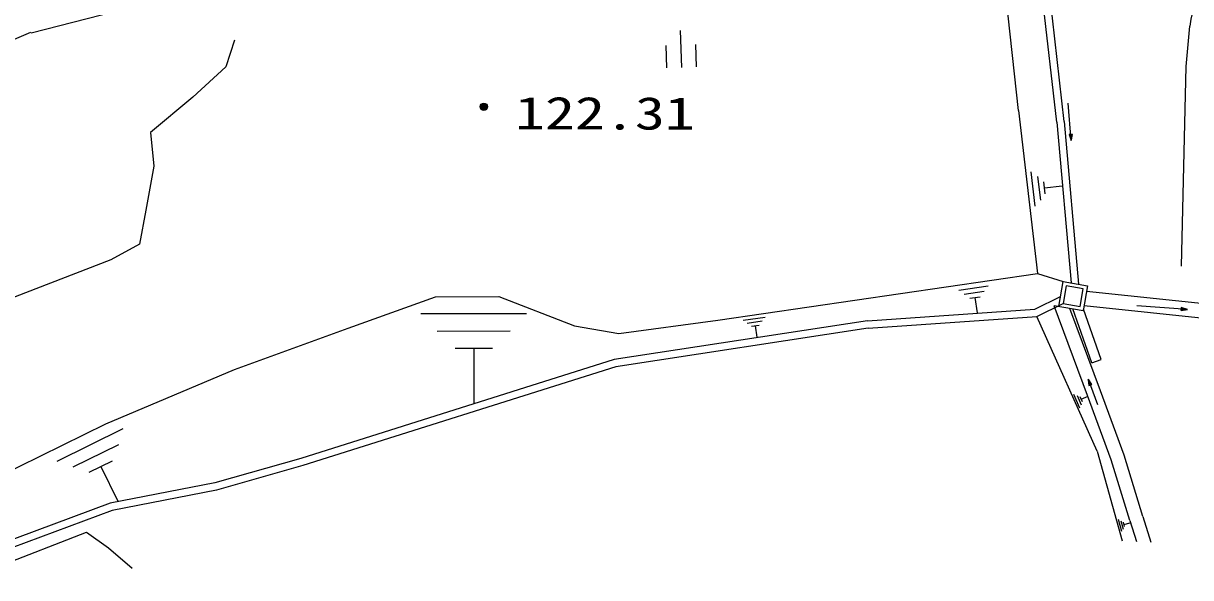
# Model space of a CAD drawing. Units: millimetres, scale not verified. Extents: x 40000 to 680000, y 20000 to 380000.
# Drawn here: x 299204 to 346395, y 283381 to 305769 of the extents above; entities that cross this region are included whole.
import ezdxf
from ezdxf.enums import TextEntityAlignment as Align

# ---------------------------------------------------------------- set-up
doc = ezdxf.new("R2010")
doc.units = ezdxf.units.MM
doc.header["$LTSCALE"] = 1000
doc.layers.add('M-BGD', color=7, linetype='Continuous', lineweight=25)
doc.styles.add('ＭＳ ゴシック', font='')
doc.styles.get('ＭＳ ゴシック').set_extended_font_data('MS Gothic')

# ---------------------------------------------------------------- blocks, each defined once
blk = doc.blocks.new('BUHIN2010')
at = {"color": 7, "linetype": 'Continuous', "lineweight": 25}
for p, q in [((-163, 598), (-945, 152)), ((652, 371), (-652, -371)), ((430, -445), (-352, -891))]:
    blk.add_line(p, q, dxfattribs=at)
blk = doc.blocks.new('BUHIN1591')
at = {"color": 7, "linetype": 'Continuous', "lineweight": 25}
for points in [[(0, 0), (-43, 254), (-158, 204)], [(-21, 47), (-134, 197), (-54, 232)], [(-31, 70), (-122, 192), (-59, 220)], [(-41, 93), (-109, 188), (-64, 208)], [(-51, 116), (-97, 183), (-68, 195)]]:
    blk.add_lwpolyline(points, close=True, dxfattribs=at)
for points in [[(-10, 23), (-146, 202), (-49, 245), (-11, 24)], [(-79, 180), (-61, 140), (-85, 178), (-73, 183), (-61, 140)]]:
    blk.add_lwpolyline(points, dxfattribs=at)
blk = doc.blocks.new('BUHIN1971')
at = {"color": 7, "linetype": 'Continuous', "lineweight": 25}
for centre, radius in [((0, 0), 150), ((0, 0), 131), ((0, 0), 112), ((0, 0), 93.8), ((0, 0), 75), ((0, 0), 56.2), ((-1, 0), 37.5), ((0, 0), 18.8)]:
    blk.add_circle(centre, radius, dxfattribs=at)

msp = doc.modelspace()

# ---------------------------------------------------------------- linework, layer by layer
at = {"layer": 'M-BGD'}
for p, q in [((341287, 301804), (340330, 310144)), ((340988, 301774), (340044, 310005)), ((339438, 302250), (338652, 309495)), ((311694, 308495), (299522, 305376)), ((346215, 304025), (346364, 305650)), ((346025, 295967), (346215, 304025)), ((341568, 301039), (341448, 302549)), ((339438, 302250), (340200, 295668)), ((340988, 301774), (341560, 295283)), ((341287, 301804), (341865, 295230)), ((340110, 298383), (339951, 299767)), ((340209, 299578), (340319, 298622)), ((340511, 298884), (340454, 299371)), ((340483, 299127), (341206, 299211)), ((327280, 293775), (340200, 295668)), ((340200, 295668), (341240, 295337)), ((337025, 294992), (338207, 295166)), ((338052, 294940), (337236, 294820)), ((341069, 294331), (341240, 295337)), ((341240, 295337), (342226, 295169)), ((341363, 295164), (341242, 294454)), ((342053, 295046), (341363, 295164)), ((341932, 294336), (342053, 295046)), ((342226, 295169), (342054, 294163)), ((342189, 294952), (349338, 294196)), ((312341, 293460), (315861, 294728)), ((315861, 294728), (318432, 294732)), ((318432, 294732), (321489, 293558)), ((337465, 294663), (337880, 294724)), ((337673, 294693), (337763, 294076)), ((340093, 294227), (341138, 294737)), ((315272, 294046), (319550, 294052)), ((333325, 293756), (340093, 294227)), ((340172, 293932), (341242, 294454)), ((342054, 294163), (340881, 294363)), ((342231, 290732), (340881, 294363)), ((341242, 294454), (341932, 294336)), ((342747, 290923), (341508, 294256)), ((342401, 292054), (341634, 294235)), ((342778, 292187), (342064, 294219)), ((349190, 293608), (342088, 294359)), ((346262, 294211), (344220, 294359)), ((321489, 293558), (323275, 293238)), ((333325, 293756), (323093, 292189)), ((323275, 293238), (327280, 293775)), ((328307, 293781), (329194, 293908)), ((329077, 293739), (328464, 293651)), ((328636, 293533), (328948, 293577)), ((328792, 293555), (328858, 293092)), ((333359, 293458), (340172, 293932)), ((342619, 288493), (340172, 293932)), ((307745, 291793), (312341, 293460)), ((318885, 293331), (315929, 293326)), ((333359, 293458), (323161, 291896)), ((316661, 292650), (318166, 292653)), ((317413, 292651), (317417, 290415)), ((323093, 292189), (310417, 288196)), ((342401, 292054), (342778, 292187)), ((302539, 289600), (307745, 291793)), ((323161, 291896), (310503, 287908)), ((342256, 291394), (342627, 290377)), ((341919, 290231), (341674, 290776)), ((341803, 290732), (341973, 290356)), ((341974, 290583), (342258, 290711)), ((343186, 288145), (342231, 290732)), ((343708, 288321), (342747, 290923)), ((342017, 290488), (341931, 290679)), ((297306, 287027), (302539, 289600)), ((300566, 288087), (303245, 289404)), ((303049, 288748), (301199, 287838)), ((342619, 288493), (343620, 284870)), ((301865, 287639), (302807, 288102)), ((302336, 287870), (303024, 286470)), ((310417, 288196), (306945, 287205)), ((310503, 287908), (307014, 286912)), ((343930, 285690), (343186, 288145)), ((344455, 285854), (343708, 288321)), ((306945, 287205), (302714, 286388)), ((307014, 286912), (302795, 286098)), ((302714, 286388), (297932, 284609)), ((302795, 286098), (298043, 284331)), ((343609, 285249), (343477, 285728)), ((343578, 285676), (343670, 285345)), ((343723, 285447), (343676, 285616)), ((343699, 285532), (343950, 285601)), ((343930, 285690), (344202, 284845)), ((344455, 285854), (344788, 284820)), ((297030, 283381), (301758, 285219)), ((301758, 285219), (302653, 284584)), ((302653, 284584), (303600, 283758))]:
    msp.add_line(p, q, dxfattribs=at)
for points in [[(287472, 290144), (282089, 290067), (277971, 290228), (273273, 290173), (269865, 289573), (266035, 289939), (265116, 291084), (264251, 293602), (266959, 294669), (271423, 295891), (278690, 298280), (288967, 301453), (295552, 303722), (299511, 305417)], [(307747, 305096), (307390, 304008), (306059, 302790), (304343, 301363), (304485, 299997), (304151, 298224), (303902, 296845), (302747, 296220), (298878, 294724), (293350, 293076), (290429, 292589)], [(341566, 301064), (341496, 301278), (341602, 301286), (341566, 301065)], [(341553, 301235), (341556, 301191), (341547, 301235), (341559, 301236), (341556, 301191)], [(342265, 291370), (342390, 291183), (342290, 291146), (342265, 291369)], [(342324, 291209), (342309, 291250), (342330, 291211), (342318, 291207), (342309, 291250)]]:
    msp.add_lwpolyline(points, dxfattribs=at)
for points in [[(341568, 301039), (341611, 301293), (341486, 301283)], [(341564, 301090), (341506, 301269), (341593, 301276)], [(341562, 301115), (341516, 301260), (341585, 301266)], [(341560, 301140), (341526, 301252), (341576, 301256)], [(341558, 301165), (341536, 301243), (341568, 301246)], [(342256, 291394), (342283, 291137), (342401, 291180)], [(342274, 291345), (342378, 291188), (342296, 291158)], [(342282, 291322), (342366, 291194), (342301, 291170)], [(342291, 291298), (342354, 291200), (342307, 291182)], [(342300, 291274), (342342, 291205), (342312, 291195)]]:
    msp.add_lwpolyline(points, close=True, dxfattribs=at)
msp.add_arc((352315, 304888), 6000, 87.4818, 172.7068, dxfattribs=at)

# ---------------------------------------------------------------- block references
at = {"layer": 'M-BGD', "rotation": 62.2118}
for name, p in [('BUHIN2010', (325782, 304737)), ('BUHIN1971', (317822, 302400)), ('BUHIN1591', (346262, 294211))]:
    msp.add_blockref(name, p, dxfattribs=at)

# ---------------------------------------------------------------- texts
at = {"layer": 'M-BGD', "style": 'ＭＳ ゴシック', "width": 1.35}
msp.add_text('122.31', height=1320, rotation=359.855, dxfattribs=at).set_placement((319078, 301096), align=Align.BOTTOM_LEFT)

doc.saveas('drawing.dxf')
